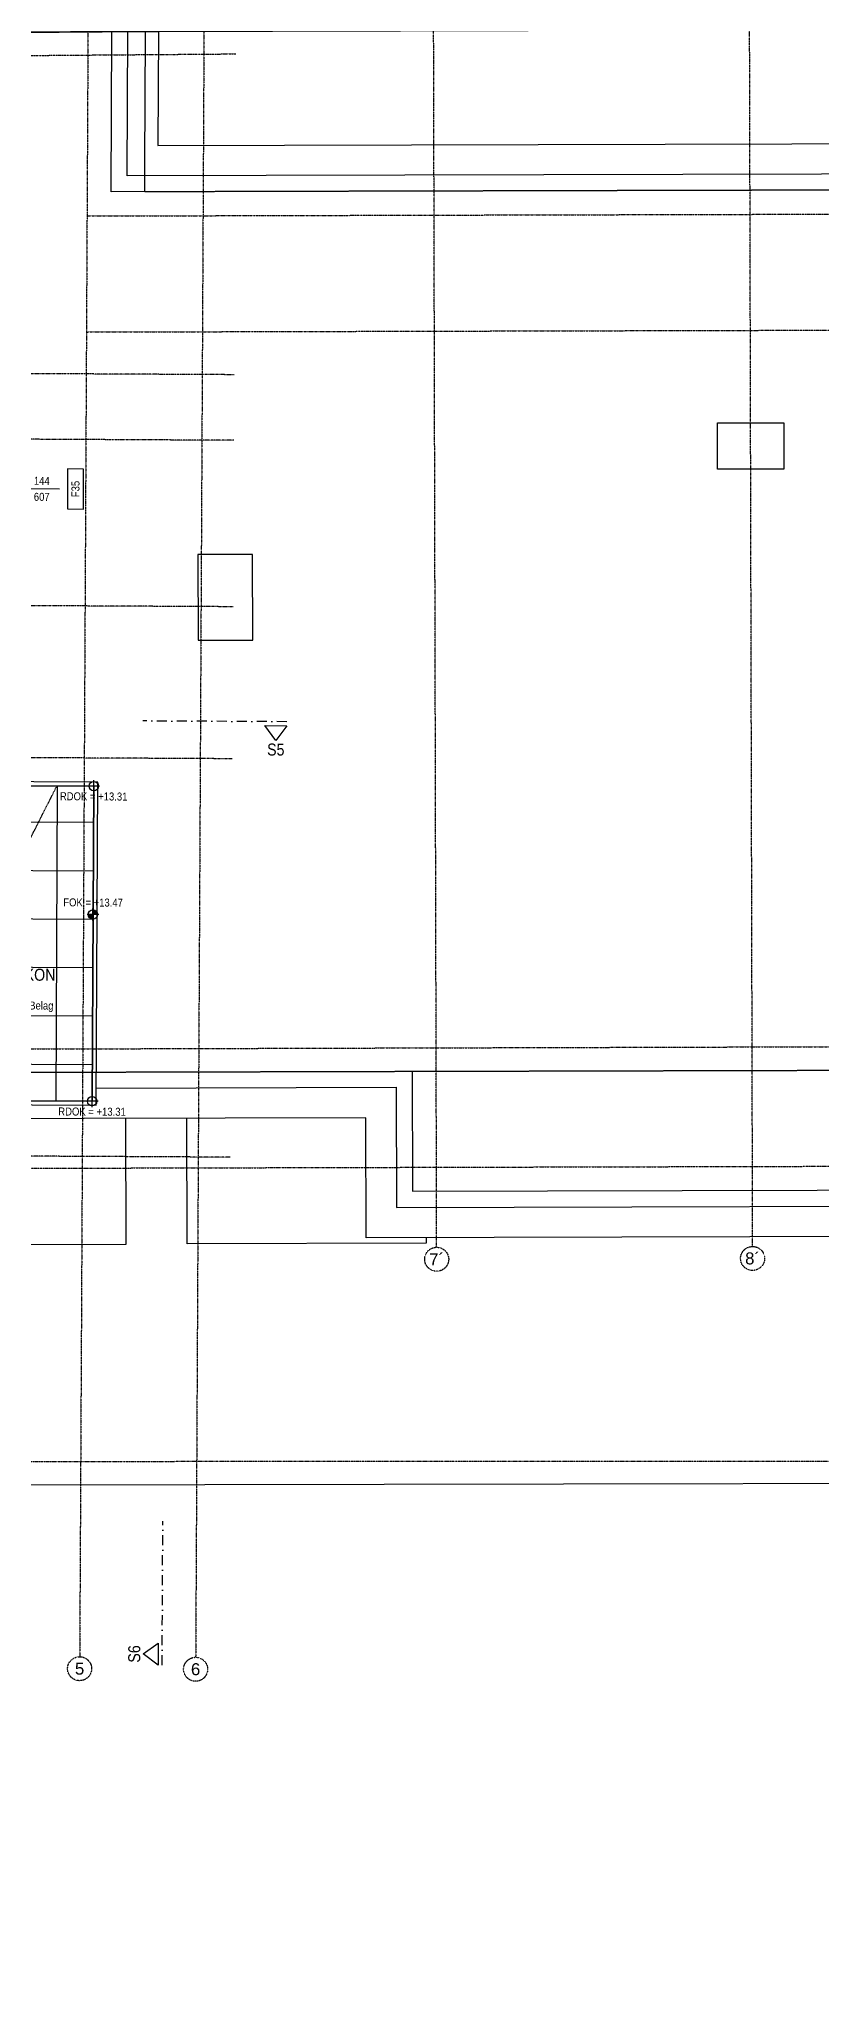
# Model space of a CAD drawing. Header units: millimetres. Extents: x -13147 to 51584, y -41547 to 69958.
# Drawn here: x 5850 to 15629, y 8478 to 32778 of the extents above; entities that cross this region are included whole.
import ezdxf
from ezdxf.enums import TextEntityAlignment as Align

# ---------------------------------------------------------------- set-up
doc = ezdxf.new("R2010")
doc.units = ezdxf.units.MM
for name, pattern in [('DASHDOT', [1, 0.5, -0.25, 0, -0.25]), ('HIDDEN2', [0.1875, 0.125, -0.0625]), ('STRICHLINIE', [0.75, 0.5, -0.25]), ('STRICHPUNKT', [1, 0.5, -0.25, 0, -0.25]), ('STRICHPUNKTX2', [2, 1, -0.5, 0, -0.5])]:
    doc.linetypes.add(name, pattern=pattern)
for name, color, linetype in [('01-BFL-G00-L05-M0', 251, 'Continuous'), ('01-HID-G00-L05-ENTWÄSSERUNG', 251, 'HIDDEN2'), ('01-SCH-G00-L05-M0', 251, 'STRICHPUNKTX2'), ('01-SYM-G00-L05-M0', 251, 'Continuous'), ('01-TXT---------M0', 251, 'Continuous'), ('01-TXT---------PP', 1, 'Continuous'), ('01-TXT-G00-L05-M0', 1, 'Continuous'), ('02-ANS-G00-L05-M0', 251, 'Continuous'), ('02-AXO-G00-L05-M0', 251, 'STRICHPUNKT'), ('02-FIL-G00-L05-PLATTENBELAG', 251, 'Continuous'), ('04-TXT---------EP', 251, 'Continuous'), ('04-TXT-G00-L05-M0', 251, 'Continuous'), ('04-TXT-G00-L05-POS', 8, 'Continuous'), ('05-SYM---------M0', 251, 'Continuous'), ('05-TXT---------PP', 8, 'Continuous'), ('07-TXT---------M0', 251, 'Continuous'), ('09-VER-G00-L05-GRUNDSTÜCKSGRENZE', 161, 'Continuous')]:
    doc.layers.add(name, color=color, linetype=linetype)
doc.styles.add('ARIAL', font='arial.ttf', dxfattribs={"width": 0.85})
doc.styles.get("Standard").update_dxf_attribs({"font": 'arial.ttf'})

# ---------------------------------------------------------------- blocks, each defined once
blk = doc.blocks.new('schnittführung')
at = {"color": 4, "linetype": 'DASHDOT', "ltscale": 0.25}
blk.add_line((0.237, -0.138), (0.237, 1.662), dxfattribs=at)
blk.add_line((0.237, -0.138), (0.237, 1.662), dxfattribs=at)
blk.add_line((0.237, -0.138), (0.237, 1.662), dxfattribs=at)
at = {"color": 4}
blk.add_lwpolyline([(0.187, 0.138), (0.187, -0.138), (0, 0)], close=True, dxfattribs=at)
at = {"layer": '07-TXT---------M0', "color": 9, "style": 'ARIAL', "text_generation_flag": 6, "width": 0.85}
blk.add_attdef('SCHNITT', text='', height=0.15, rotation=270, dxfattribs=at).set_placement((-0.037, 0), align=Align.CENTER)
blk = doc.blocks.new('04-TXT')
blk.add_line((0, 0), (0.853, 0))
at = {"layer": '04-TXT---------EP', "color": 8, "style": 'ARIAL', "width": 0.85}
blk.add_attdef('WIDTH', text='', height=0.1, dxfattribs=at).set_placement((0.632, 0.05), align=Align.CENTER)
blk.add_attdef('HEIGHT', text='', height=0.1, dxfattribs=at).set_placement((0.632, -0.05), align=Align.TOP_CENTER)
blk = doc.blocks.new('01-HK1')
for p, q in [((-0.001, -0.074), (-0.001, 0.074)), ((0.074, 0), (-0.075, 0))]:
    blk.add_line(p, q)
blk.add_circle((-0.001, 0), 0.0586)
for points in [[(-0.001, 0.059), (0.041, 0.041), (-0.001, 0)], [(-0.001, 0), (0.058, 0), (0.041, 0.041)], [(-0.059, 0), (-0.042, -0.041), (-0.001, 0)], [(-0.042, -0.041), (-0.001, -0.059), (-0.001, 0)]]:
    blk.add_solid(points)
at = {"layer": '01-TXT---------M0', "color": 8, "style": 'ARIAL', "width": 0.85}
blk.add_attdef('HEIGHT', text='', height=0.1, dxfattribs=at).set_placement((0, 0.2), align=Align.TOP_CENTER)
blk = doc.blocks.new('türachse&qualität')
at = {"layer": '05-SYM---------M0'}
blk.add_line((-0.4, 0), (-0.4, 0), dxfattribs=at)
at = {"layer": '05-TXT---------PP'}
blk.add_lwpolyline([(-0.5, -0.25), (-0.5, 0.25), (-0.7, 0.25), (-0.7, -0.25)], close=True, dxfattribs=at)
at = {"layer": '05-TXT---------PP', "color": 8, "style": 'ARIAL', "text_generation_flag": 6, "width": 0.85}
blk.add_attdef('POS.NR.', text='', height=0.1, rotation=270, dxfattribs=at).set_placement((-0.653, -0.011), align=Align.TOP_CENTER)
blk = doc.blocks.new('01-HK2')
for p, q in [((0.098, 0), (-0.098, 0)), ((0, -0.098), (0, 0.098))]:
    blk.add_line(p, q)
blk.add_circle((0, 0), 0.0773)
at = {"layer": '01-TXT---------M0', "color": 8, "style": 'ARIAL', "width": 0.85}
blk.add_attdef('HEIGHT', text='', height=0.1, rotation=360, dxfattribs=at).set_placement((0, 0.132), align=Align.BOTTOM_CENTER)
blk = doc.blocks.new('01-SQM')
at = {"layer": '01-TXT---------M0', "color": 1, "style": 'ARIAL', "width": 0.85}
blk.add_attdef('ROOM', (0, 0), '', height=0.15, dxfattribs=at)
blk.add_attdef('AREA', text='', height=0.1, dxfattribs=at).set_placement((0, -0.06), align=Align.TOP_LEFT)
at = {"layer": '01-TXT---------PP', "color": 1, "style": 'ARIAL', "width": 0.85}
blk.add_attdef('NR', text='', height=0.15, dxfattribs=at).set_placement((-0.117, 0), align=Align.RIGHT)
blk.add_attdef('FLOOR', text='', height=0.1, dxfattribs=at).set_placement((0, -0.26), align=Align.TOP_LEFT)

msp = doc.modelspace()

# ---------------------------------------------------------------- linework, layer by layer
at = {"layer": '01-BFL-G00-L05-M0', "linetype": 'STRICHLINIE'}
msp.add_lwpolyline([(34493.174, 46544.0766), (34395.9478, 33127.8484), (34375.7433, 30933.9179), (7172.8675, 30866.3531), (7183.0962, 32866.0297), (7201.2418, 46800.6516)], dxfattribs=at)
msp.add_lwpolyline([(34204.505, 5274.5294), (4064.9686, 5274.5294), (4090.5658, 14627.5817), (4117.1772, 19858.7301), (34258.8158, 19933.5918), (34204.5022, 14707.7707), (34204.505, 5274.5294)], close=True, dxfattribs=at)
at = {"layer": '01-HID-G00-L05-ENTWÄSSERUNG'}
msp.add_lwpolyline([(4344.2598, 19510.7201), (4216.8098, 19768.9063), (6076.8157, 23441.928)], dxfattribs=at)
at = {"layer": '02-ANS-G00-L05-M0', "color": 253}
for points in [[(6567.33, 19864.8152), (10517.2473, 19874.6255), (10520.9728, 18374.6302), (18950.9468, 18395.5675), (18947.2213, 19895.5628), (29455.2889, 19921.6614), (29526.4885, 30921.8737), (6753.4812, 30865.3115), (6763.7063, 32868.5575), (4183.5651, 32847.4692)], [(6763.7063, 32868.5575), (7343.7323, 32872.1729), (7336.4566, 31446.7612), (29530.2426, 31501.8833), (29451.5348, 19341.6503), (19528.66, 19317.0051), (19532.3855, 17817.0098), (9942.4151, 17793.1914), (9938.6896, 19293.1868), (4654.3204, 19280.0621)], [(29527.783, 31121.876), (6954.5072, 31065.8114), (6963.7168, 32870.1075)], [(6566.3091, 19664.8121), (10317.7446, 19674.1294), (10321.4701, 18174.134), (19151.4429, 18196.0648), (19147.7174, 19696.0602), (29453.9944, 19721.6576)], [(4646.3065, 17710.0374), (6942.5982, 17715.7406), (6938.6988, 19285.7358)], [(10692.4128, 17795.0542), (10692.5866, 17725.0544), (7702.5959, 17717.6282), (7698.6965, 19287.6234)]]:
    msp.add_lwpolyline(points, dxfattribs=at)
for points in [[(14333.1978, 27400.0705), (14333.1978, 27979.3742), (15162.5005, 27979.3742), (15162.5005, 27400.0705), (14333.1978, 27400.0705)], [(8521.1965, 26334.6879), (7839.1515, 26332.994), (7841.809, 25262.9973), (8523.854, 25262.9973), (8521.1965, 26334.6879)]]:
    msp.add_lwpolyline(points, close=True, dxfattribs=at)
at = {"layer": '02-ANS-G00-L05-M0'}
for points in [[(4115.4966, 19511.8878), (6515.4654, 19499.6377), (6535.5759, 23439.5863), (4135.6072, 23451.8364)], [(4165.2408, 19461.6332), (6565.2095, 19449.3831), (6585.8305, 23489.3305), (4185.8618, 23501.5806), (4185.6066, 23451.5812), (6535.5759, 23439.5863), (6515.4654, 19499.6377), (4165.496, 19511.6325), (4165.2408, 19461.6332)]]:
    msp.add_lwpolyline(points, dxfattribs=at)
at = {"layer": '02-AXO-G00-L05-M0'}
for points in [[(6474.3657, 34957.6433), (6360.0315, 12557.9351)], [(7924.3468, 34950.2422), (7810.0126, 12550.534)], [(10822.7104, 17675.3774), (10779.9914, 34875.3244)], [(14772.6982, 17685.1879), (14729.9792, 34885.1348)], [(-12707.2983, 32427.6567), (8312.3075, 32590.5498)], [(6451.9422, 30564.5616), (31769.8406, 30627.443), (31769.8406, 30627.443)], [(6444.5409, 29114.5388), (31773.442, 29177.4475), (31773.442, 29177.4475)], [(8291.8401, 28580.689), (-12726.3867, 28687.9717)], [(8287.6546, 27760.6997), (-12730.5721, 27867.9824)], [(8277.0379, 25680.7268), (-12741.1889, 25788.0095)], [(8267.3399, 23780.7515), (-12750.8869, 23888.0342)], [(3818.7396, 20147.9898), (31795.6708, 20227.4751), (31795.6708, 20227.4751)], [(8241.9209, 18800.8164), (-12776.3058, 18908.0991)], [(3811.1341, 18657.966), (31799.3963, 18727.4797), (31799.3963, 18727.4797)], [(-12796.2816, 14994.5625), (20142.6215, 15002.8726)]]:
    msp.add_lwpolyline(points, dxfattribs=at)
for centre in [(10823.083, 17525.3779), (14771.9326, 17535.1855), (6359.2658, 12407.9371), (7809.247, 12400.536)]:
    msp.add_circle(centre, 150, dxfattribs=at)
at = {"layer": '02-FIL-G00-L05-PLATTENBELAG'}
for points in [[(6080.5819, 23441.9087), (6060.4713, 19501.9601)], [(6533.2408, 22982.0923), (4263.2703, 22993.6788)], [(6530.1527, 22377.1002), (4260.1823, 22388.6867)], [(6527.0647, 21772.1081), (4257.0942, 21783.6946)], [(6523.9766, 21167.1159), (4254.0062, 21178.7025)], [(6520.8886, 20562.1238), (4250.9182, 20573.7104)], [(6517.8005, 19957.1317), (4247.8301, 19968.7182)]]:
    msp.add_lwpolyline(points, dxfattribs=at)
at = {"layer": '09-VER-G00-L05-GRUNDSTÜCKSGRENZE'}
msp.add_lwpolyline([(46704.501, -15548.7947), (35541.4308, -15421.4983), (19046.2363, -15218.073), (19138.7033, 14725.9454), (-7779.3506, 14674.8743), (-7909.3457, 14675.5378), (-7826.8215, 30843.226), (-7817.0604, 32755.5627), (7176.712, 32871.7581), (29539.4687, 32927.2999), (29421.7814, 14744.8024), (29556, 14745.7099), (46704.4989, 14778.2454)], close=True, dxfattribs=at)

# ---------------------------------------------------------------- block references
at = {"layer": '01-SCH-G00-L05-M0'}
ref = msp.add_blockref('schnittführung', (8812.207, 24008.0679), dxfattribs=dict(at, xscale=1000, yscale=1000, zscale=1000, rotation=89.7075493277282))
ref.add_attrib('SCHNITT', 'S5', dxfattribs={"layer": '07-TXT---------M0', "color": 9, "height": 150, "rotation": 359.70754933, "style": 'ARIAL', "width": 0.85}).set_placement((8812.0168, 23970.8091), align=Align.TOP_CENTER)
at = {"layer": '01-SCH-G00-L05-M0', "xscale": 1000, "yscale": 1000, "zscale": 1000, "rotation": 359.7075493277325}
msp.add_blockref('schnittführung', (7154.2135, 12591.6816), dxfattribs=at).add_auto_attribs({'SCHNITT': 'S6'})
at = {"layer": '01-SYM-G00-L05-M0'}
ref = msp.add_blockref('01-HK2', (6535.5759, 23439.5863), dxfattribs=dict(at, xscale=757.5757580544374, yscale=757.5757580544374, zscale=757.5757580544374, rotation=359.7075491075966))
ref.add_attrib('HEIGHT', 'RDOK = +13.31', dxfattribs={"layer": '01-TXT---------M0', "color": 8, "height": 100, "rotation": 359.7075491, "style": 'ARIAL', "width": 0.85}).set_placement((6534.5078, 23230.3259), align=Align.BOTTOM_CENTER)
at = {"layer": '01-SYM-G00-L05-M0', "xscale": 1000, "yscale": 1000, "zscale": 1000, "rotation": 359.7075493068887}
msp.add_blockref('01-HK1', (6527.292, 21834.2331), dxfattribs=at).add_auto_attribs({'HEIGHT': 'FOK = +13.47'})
at = {"layer": '01-SYM-G00-L05-M0'}
ref = msp.add_blockref('01-HK2', (6515.4654, 19499.6377), dxfattribs=dict(at, xscale=757.5757580544374, yscale=757.5757580544374, zscale=757.5757580544374, rotation=359.7075491075966))
ref.add_attrib('HEIGHT', 'RDOK = +13.31', dxfattribs={"layer": '01-TXT---------M0', "color": 8, "height": 100, "rotation": 359.7075491, "style": 'ARIAL', "width": 0.85}).set_placement((6514.3973, 19290.3772), align=Align.BOTTOM_CENTER)
at = {"layer": '01-TXT-G00-L05-M0', "xscale": 999.9999999999997, "yscale": 999.9999999999997, "zscale": 999.9999999999997, "rotation": 359.7075493193949}
msp.add_blockref('01-SQM', (5334.6535, 21008.9856), dxfattribs=at).add_auto_attribs({'ROOM': 'BALKON', 'AREA': '9.46m2', 'FLOOR': 'keram. Belag'})
at = {"layer": '04-TXT-G00-L05-M0', "xscale": 1000, "yscale": 1000, "zscale": 1000, "rotation": 359.7075493177273}
msp.add_blockref('04-TXT', (5254.5367, 27157.5943), dxfattribs=at).add_auto_attribs({'WIDTH': '144', 'HEIGHT': '607'})
at = {"layer": '04-TXT-G00-L05-POS'}
ref = msp.add_blockref('türachse&qualität', (5707.4568, 27155.2826), dxfattribs=dict(at, xscale=1000, yscale=1000, zscale=1000, rotation=179.707532637233))
ref.add_attrib('POS.NR.', 'F35', dxfattribs={"layer": '05-TXT---------PP', "color": 8, "height": 100, "rotation": 89.70753263, "style": 'ARIAL', "width": 0.85}).set_placement((6307.449, 27152.2199), align=Align.MIDDLE_CENTER)

# ---------------------------------------------------------------- texts
at = {"layer": '02-AXO-G00-L05-M0', "char_height": 150, "width": 246.7, "attachment_point": 5}
for s, insert, rotation in [('{\\fArial|b0|i0|c0|p34;7´}', (10823.083, 17525.3779), 0.14234932), ('{\\fArial|b0|i0|c0|p34;8´}', (14771.9326, 17535.1855), 0.14234932), ('{\\fArial|b0|i0|c0|p34;5}', (6359.2658, 12407.9371), 359.7075), ('{\\fArial|b0|i0|c0|p34;6}', (7809.247, 12400.536), 359.7075)]:
    msp.add_mtext(s, dxfattribs=dict(at, insert=insert, rotation=rotation))

doc.saveas('drawing.dxf')
